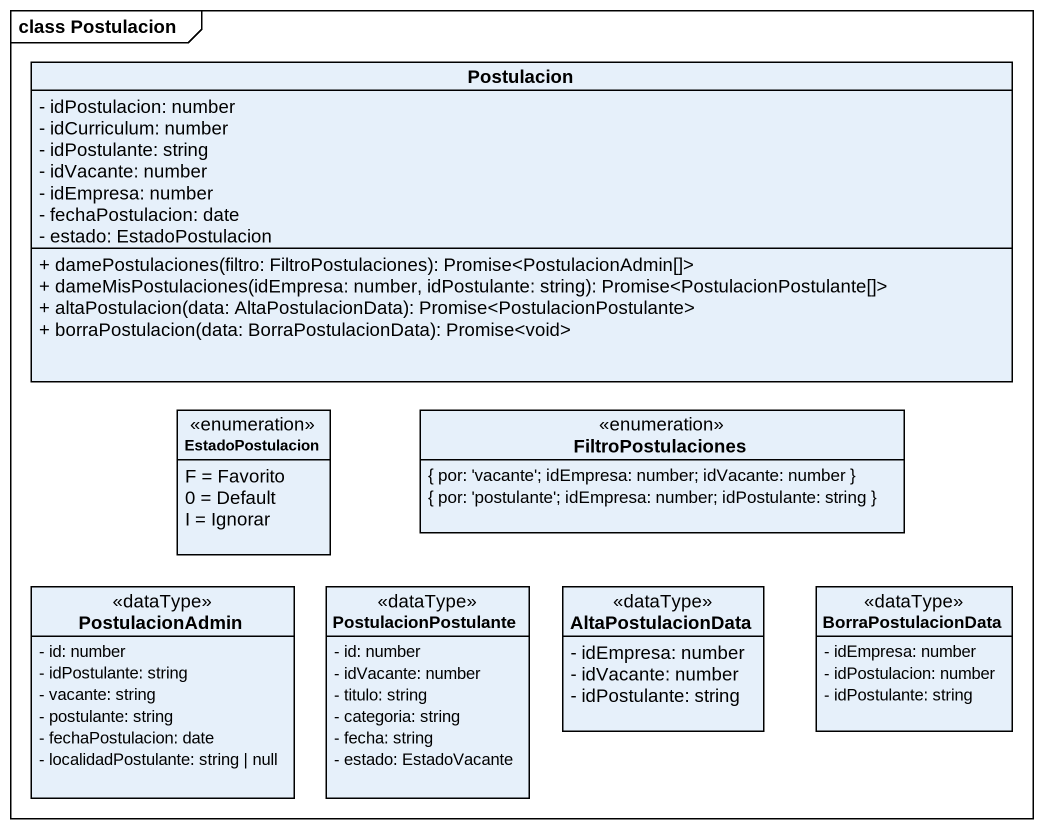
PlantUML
@startuml
mainframe class Postulacion
hide circle
hide empty members
skinparam classAttributeIconSize 0
class Postulacion {
  - idPostulacion: number
  - idCurriculum: number
  - idPostulante: string
  - idVacante: number
  - idEmpresa: number
  - fechaPostulacion: date
  - estado: EstadoPostulacion
  + damePostulaciones(filtro: FiltroPostulaciones): Promise<PostulacionAdmin[]>
  + dameMisPostulaciones(idEmpresa: number, idPostulante: string): Promise<PostulacionPostulante[]>
  + altaPostulacion(data: AltaPostulacionData): Promise<PostulacionPostulante>
  + borraPostulacion(data: BorraPostulacionData): Promise<void>
}
enum EstadoPostulacion {
  F = Favorito
  0 = Default
  I = Ignorar
}
enum FiltroPostulaciones {
  { por: 'vacante'; idEmpresa: number; idVacante: number }
  { por: 'postulante'; idEmpresa: number; idPostulante: string }
}
class PostulacionAdmin <<dataType>> {
  - id: number
  - idPostulante: string
  - vacante: string
  - postulante: string
  - fechaPostulacion: date
  - localidadPostulante: string | null
}
class PostulacionPostulante <<dataType>> {
  - id: number
  - idVacante: number
  - titulo: string
  - categoria: string
  - fecha: string
  - estado: EstadoVacante
}
class AltaPostulacionData <<dataType>> {
  - idEmpresa: number
  - idVacante: number
  - idPostulante: string
}
class BorraPostulacionData <<dataType>> {
  - idEmpresa: number
  - idPostulacion: number
  - idPostulante: string
}
@enduml
